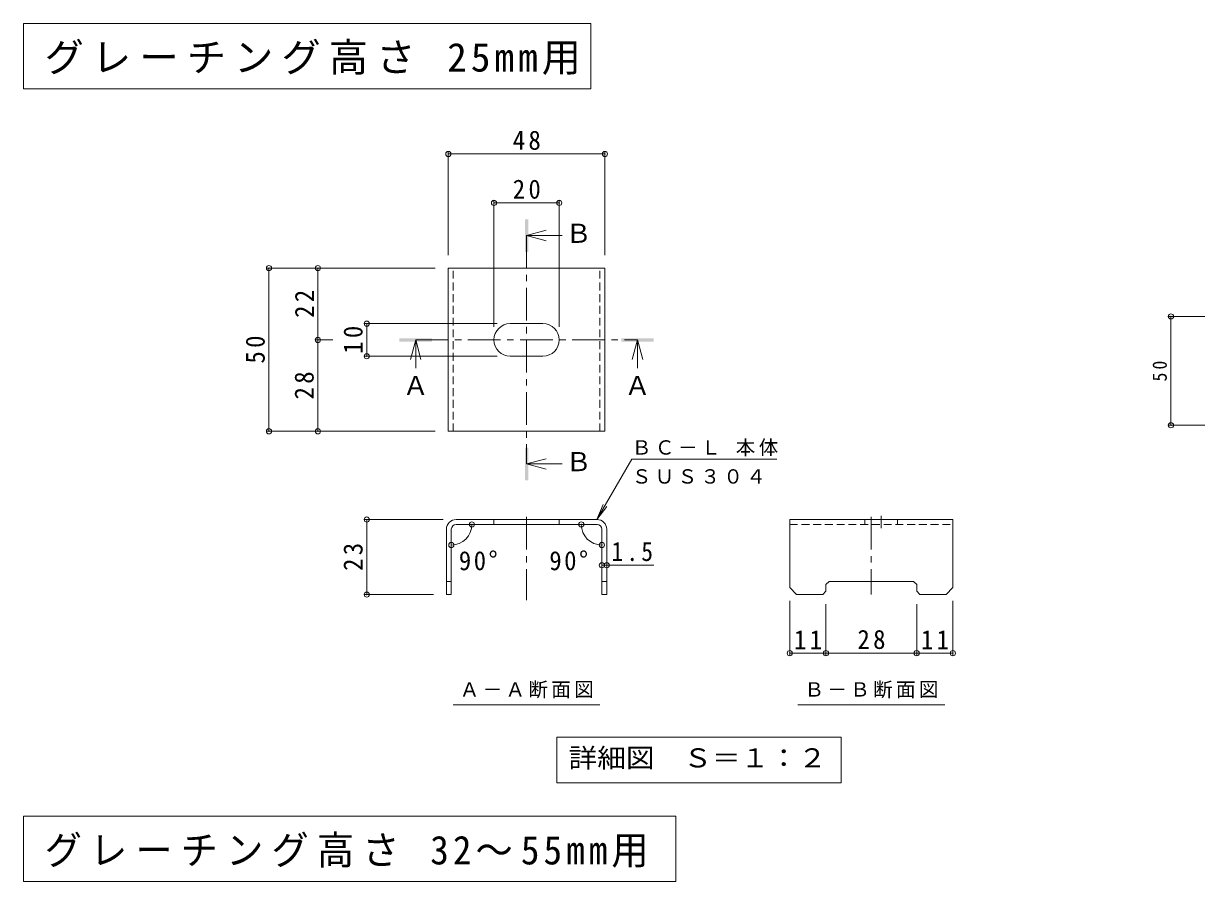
# Model space of a CAD drawing. Units: millimetres, scale not verified, with parts at other scales. Extents: x -576 to 542, y -411 to 419.
# Drawn here: x -576 to -36, y 25 to 419 of the extents above; entities that cross this region are included whole.
import ezdxf
from ezdxf.enums import TextEntityAlignment as Align

# ---------------------------------------------------------------- set-up
doc = ezdxf.new("R2010")
doc.units = ezdxf.units.MM
doc.header["$LTSCALE"] = 3
doc.header["$PDMODE"] = 32
doc.header["$PDSIZE"] = 2.4
doc.linetypes.add('CHAIN1', pattern=[8, 5, -1, 1, -1])
doc.linetypes.add('DASHED1', pattern=[1.8, 1.2, -0.6])
for name, color, linetype, lineweight in [('3-4_文字', 7, 'Continuous', 18), ('D-1_躯体', 2, 'Continuous', 18), ('D-4_文字', 7, 'Continuous', 18), ('D-5_建具', 4, 'Continuous', 18), ('F-4_F-4ﾚｲﾔ', 7, 'Continuous', 18)]:
    doc.layers.add(name, color=color, linetype=linetype, lineweight=lineweight)
doc.layers.add('F-5_F-5ﾚｲﾔ', color=2, linetype='Continuous')
doc.styles.add('ＭＳ ゴシック', font='')
doc.styles.get('ＭＳ ゴシック').set_extended_font_data('MS Gothic')

msp = doc.modelspace()

# ---------------------------------------------------------------- linework, layer by layer
at = {"layer": '3-4_文字'}
for p, q in [((-49.141, 284.357), (-0.741, 284.357)), ((-48.241, 284.357), (-48.241, 234.357)), ((-49.141, 234.357), (-0.741, 234.357))]:
    msp.add_line(p, q, dxfattribs=at)
for p in [(-48.241, 284.357), (-48.241, 234.357)]:
    msp.add_point(p, dxfattribs=at)
at = {"layer": 'D-1_躯体'}
for p, q in [((-380.595, 306.574), (-308.595, 306.574)), ((-380.595, 231.574), (-380.595, 306.574)), ((-308.595, 231.574), (-308.595, 306.574)), ((-352.095, 281.066), (-337.095, 281.066)), ((-352.095, 266.066), (-337.095, 266.066)), ((-380.595, 231.574), (-308.595, 231.574)), ((-344.595, 190.998), (-376.976, 190.998)), ((-344.595, 190.998), (-312.215, 190.998)), ((-223.551, 190.998), (-148.551, 190.998)), ((-223.551, 190.998), (-223.551, 159.697)), ((-148.551, 190.998), (-148.551, 159.697)), ((-381.475, 186.577), (-381.475, 156.498)), ((-379.226, 186.498), (-379.226, 156.498)), ((-376.976, 188.748), (-344.595, 188.748)), ((-312.165, 188.748), (-344.595, 188.748)), ((-309.965, 186.498), (-309.965, 156.498)), ((-307.715, 186.577), (-307.715, 156.498)), ((-206.917, 161.063), (-205.417, 162.563)), ((-166.685, 162.563), (-205.417, 162.563)), ((-165.185, 161.063), (-166.685, 162.563)), ((-379.226, 156.498), (-381.475, 156.498)), ((-307.715, 156.498), (-309.965, 156.498)), ((-220.417, 156.563), (-223.551, 159.697)), ((-208.417, 156.563), (-220.417, 156.563)), ((-206.917, 158.063), (-208.417, 156.563)), ((-206.917, 158.063), (-206.917, 161.063)), ((-165.185, 158.063), (-165.185, 161.063)), ((-165.185, 158.063), (-163.685, 156.563)), ((-151.685, 156.563), (-163.685, 156.563)), ((-151.685, 156.563), (-148.551, 159.697))]:
    msp.add_line(p, q, dxfattribs=at)
at = {"layer": 'D-1_躯体', "linetype": 'DASHED1'}
for p, q in [((-378.345, 231.574), (-378.345, 306.574)), ((-310.845, 231.574), (-310.845, 306.574)), ((-359.595, 190.998), (-359.595, 188.748)), ((-329.595, 190.998), (-329.595, 188.748)), ((-189.058, 188.748), (-189.058, 190.998)), ((-174.058, 188.748), (-174.058, 190.998)), ((-223.551, 188.748), (-148.551, 188.748)), ((-379.226, 162.498), (-381.475, 162.498)), ((-307.715, 162.498), (-309.965, 162.498))]:
    msp.add_line(p, q, dxfattribs=at)
at = {"layer": 'D-1_躯体', "linetype": 'CHAIN1'}
for p, q in [((-344.595, 192.174), (-344.595, 153.963)), ((-186.051, 192.174), (-186.051, 156.563)), ((-181.558, 192.676), (-181.558, 187.071))]:
    msp.add_line(p, q, dxfattribs=at)
at = {"layer": 'D-1_躯体'}
for centre, radius, start, end in [((-352.095, 273.566), 7.5, 90, 270), ((-337.095, 273.566), 7.5, 270, 90), ((-376.976, 186.498), 4.5, 90, 179), ((-312.215, 186.498), 4.5, 1, 90), ((-376.976, 186.498), 2.25, 90, 180), ((-312.215, 186.498), 2.25, 0, 90)]:
    msp.add_arc(centre, radius, start, end, dxfattribs=at)
at = {"layer": 'D-4_文字'}
for p, q in [((-380.595, 359.974), (-380.595, 312.574)), ((-380.595, 359.074), (-308.595, 359.074)), ((-308.595, 359.974), (-308.595, 312.574)), ((-359.595, 337.474), (-359.595, 279.566)), ((-359.595, 336.574), (-329.595, 336.574)), ((-329.595, 337.474), (-329.595, 279.566)), ((-463.995, 306.574), (-386.595, 306.574)), ((-463.095, 306.574), (-463.095, 231.574)), ((-440.595, 306.574), (-440.595, 273.566)), ((-418.995, 281.066), (-358.095, 281.066)), ((-418.095, 281.066), (-418.095, 266.066)), ((-441.495, 273.566), (-433.671, 273.566)), ((-440.595, 273.566), (-440.595, 231.574)), ((-418.995, 266.066), (-358.095, 266.066)), ((-463.995, 231.574), (-386.595, 231.574)), ((-312.215, 190.998), (-296.208, 218.722)), ((-229.458, 218.722), (-296.208, 218.722)), ((-312.215, 190.998), (-309.345, 197.927)), ((-312.215, 190.998), (-307.649, 196.949)), ((-418.995, 190.998), (-382.976, 190.998)), ((-418.095, 156.498), (-418.095, 190.998)), ((-309.965, 169.998), (-307.715, 169.998)), ((-307.715, 169.998), (-286.032, 169.998)), ((-418.995, 156.498), (-387.475, 156.498)), ((-223.551, 128.663), (-223.551, 153.697)), ((-206.917, 128.663), (-206.917, 152.063)), ((-165.185, 128.663), (-165.185, 152.063)), ((-148.551, 128.663), (-148.551, 153.697)), ((-223.551, 129.563), (-206.917, 129.563)), ((-206.917, 129.563), (-165.185, 129.563)), ((-165.185, 129.563), (-148.551, 129.563))]:
    msp.add_line(p, q, dxfattribs=at)
for centre, start, end in [((-379.226, 188.748), 270, 0), ((-309.965, 188.748), 180, 270)]:
    msp.add_arc(centre, 9.479, start, end, dxfattribs=at)
for p in [(-380.595, 359.074), (-308.595, 359.074), (-359.595, 336.574), (-329.595, 336.574), (-463.095, 306.574), (-440.595, 306.574), (-418.095, 281.066), (-440.595, 273.566), (-418.095, 266.066), (-463.095, 231.574), (-440.595, 231.574), (-418.095, 190.998), (-369.746, 188.748), (-319.444, 188.748), (-379.226, 179.269), (-309.965, 179.269), (-309.965, 169.998), (-307.715, 169.998), (-418.095, 156.498), (-223.551, 129.563), (-206.917, 129.563), (-165.185, 129.563), (-148.551, 129.563)]:
    msp.add_point(p, dxfattribs=at)
at = {"layer": 'D-5_建具'}
for p, q in [((-344.595, 321.574), (-335.595, 323.974)), ((-344.595, 321.574), (-335.595, 319.174)), ((-344.595, 321.574), (-328.186, 321.574)), ((-395.595, 273.566), (-397.995, 264.566)), ((-395.595, 273.566), (-393.195, 264.566)), ((-395.595, 273.566), (-395.595, 260.593)), ((-293.595, 273.566), (-295.995, 264.566)), ((-293.595, 273.566), (-291.195, 264.566)), ((-293.595, 273.566), (-293.595, 260.593)), ((-344.595, 216.574), (-335.595, 218.974)), ((-344.595, 216.574), (-335.595, 214.174)), ((-344.595, 216.574), (-328.186, 216.574))]:
    msp.add_line(p, q, dxfattribs=at)
at = {"layer": 'D-5_建具', "linetype": 'CHAIN1'}
for p, q in [((-344.595, 321.574), (-344.595, 216.574)), ((-395.595, 273.566), (-293.595, 273.566))]:
    msp.add_line(p, q, dxfattribs=at)
at = {"layer": 'D-5_建具', "color": 7}
for p, q in [((-378.345, 105.786), (-310.845, 105.786)), ((-219.801, 105.786), (-152.301, 105.786)), ((-330.723, 90.877), (-199.923, 90.877)), ((-330.723, 90.877), (-330.723, 69.877)), ((-199.923, 90.877), (-199.923, 69.877)), ((-330.723, 69.877), (-199.923, 69.877))]:
    msp.add_line(p, q, dxfattribs=at)
at = {"layer": 'D-5_建具'}
for points in [[(-345.345, 314.074), (-343.845, 314.074), (-345.345, 329.074), (-343.845, 329.074)], [(-403.095, 272.816), (-388.095, 272.816), (-403.095, 274.316), (-388.095, 274.316)], [(-301.095, 272.816), (-286.095, 272.816), (-301.095, 274.316), (-286.095, 274.316)], [(-345.345, 209.074), (-343.845, 209.074), (-345.345, 224.074), (-343.845, 224.074)]]:
    msp.add_solid(points, dxfattribs=at)
at = {"layer": 'F-4_F-4ﾚｲﾔ'}
for p, q in [((-576, 419.068), (-315, 419.068)), ((-576, 389.068), (-576, 419.068)), ((-315, 389.068), (-315, 419.068)), ((-315, 389.068), (-576, 389.068)), ((-576, 24.568), (-576, 54.568)), ((-276, 54.568), (-576, 54.568)), ((-276, 24.568), (-276, 54.568)), ((-276, 24.568), (-576, 24.568))]:
    msp.add_line(p, q, dxfattribs=at)

# ---------------------------------------------------------------- texts
at = {"layer": '3-4_文字', "color": 2, "insert": (-50.041, 254.482), "char_height": 6.598, "attachment_point": 7, "rotation": 90, "style": 'ＭＳ ゴシック'}
msp.add_mtext('\\T1.36;\\W0.9;50', dxfattribs=at)
at = {"layer": 'D-4_文字', "color": 2, "char_height": 8.798, "attachment_point": 7, "style": 'ＭＳ ゴシック'}
for s, insert in [('\\T1.27;\\W0.95;48', (-350.97, 360.874)), ('\\T1.27;\\W0.95;20', (-350.97, 338.374)), ('\\T1.27;\\W0.9;1.5', (-305.532, 171.798)), ('\\T1.2;\\W0.95;90°', (-375.744, 167.549)), ('\\T1.2;\\W0.95;90°', (-334.139, 167.549)), ('\\T1.27;\\W0.95;11', (-221.609, 131.363)), ('\\T1.27;\\W0.95;28', (-192.426, 131.363)), ('\\T1.27;\\W0.95;11', (-163.243, 131.363))]:
    msp.add_mtext(s, dxfattribs=dict(at, insert=insert))
at = {"layer": 'D-4_文字', "color": 2, "char_height": 8.798, "attachment_point": 7, "rotation": 90, "style": 'ＭＳ ゴシック'}
for s, insert in [('\\T1.27;\\W0.95;22', (-442.395, 283.695)), ('\\T1.27;\\W0.95;10', (-419.895, 267.191)), ('\\T1.27;\\W0.95;50', (-464.895, 262.699)), ('\\T1.27;\\W0.95;28', (-442.395, 246.195)), ('\\T1.27;\\W0.95;23', (-419.895, 167.373))]:
    msp.add_mtext(s, dxfattribs=dict(at, insert=insert))
at = {"layer": 'D-4_文字', "char_height": 6.598, "attachment_point": 7, "style": 'ＭＳ ゴシック'}
for s, insert in [('\\T1.18;ＢＣ－Ｌ\\~本体', (-296.208, 220.12)), ('\\T1.17;ＳＵＳ３０４', (-296.208, 207.408))]:
    msp.add_mtext(s, dxfattribs=dict(at, insert=insert))
at = {"layer": 'D-5_建具', "color": 2, "style": 'ＭＳ ゴシック'}
for s, p in [('Ｂ', (-326.686, 315.574)), ('Ａ', (-401.595, 245.593)), ('Ａ', (-299.595, 245.593)), ('Ｂ', (-326.686, 210.574))]:
    msp.add_text(s, height=8.798, dxfattribs=at).set_placement(p, align=Align.BOTTOM_LEFT)
at = {"layer": 'D-5_建具', "color": 2, "style": 'ＭＳ ゴシック', "width": 1.1}
msp.add_text('詳細図\u3000Ｓ＝１：２', height=8.798, dxfattribs=at).set_placement((-325.323, 74.377), align=Align.BOTTOM_LEFT)
at = {"layer": 'D-5_建具', "color": 7, "char_height": 6.598, "attachment_point": 7, "style": 'ＭＳ ゴシック'}
for s, insert in [('\\T1.17;Ａ－Ａ断面図', (-375.345, 108.786)), ('\\T1.17;Ｂ－Ｂ断面図', (-216.801, 108.786))]:
    msp.add_mtext(s, dxfattribs=dict(at, insert=insert))
at = {"layer": 'F-5_F-5ﾚｲﾔ', "color": 3, "char_height": 13.2, "attachment_point": 7, "style": 'ＭＳ ゴシック'}
for s, insert in [('\\T1.21;グレーチング高さ\\~25mm用', (-566.25, 395.404)), ('\\T1.22;\\W0.95;グレーチング高さ\\~32～55mm用', (-566.25, 30.904))]:
    msp.add_mtext(s, dxfattribs=dict(at, insert=insert))

doc.saveas('drawing.dxf')
